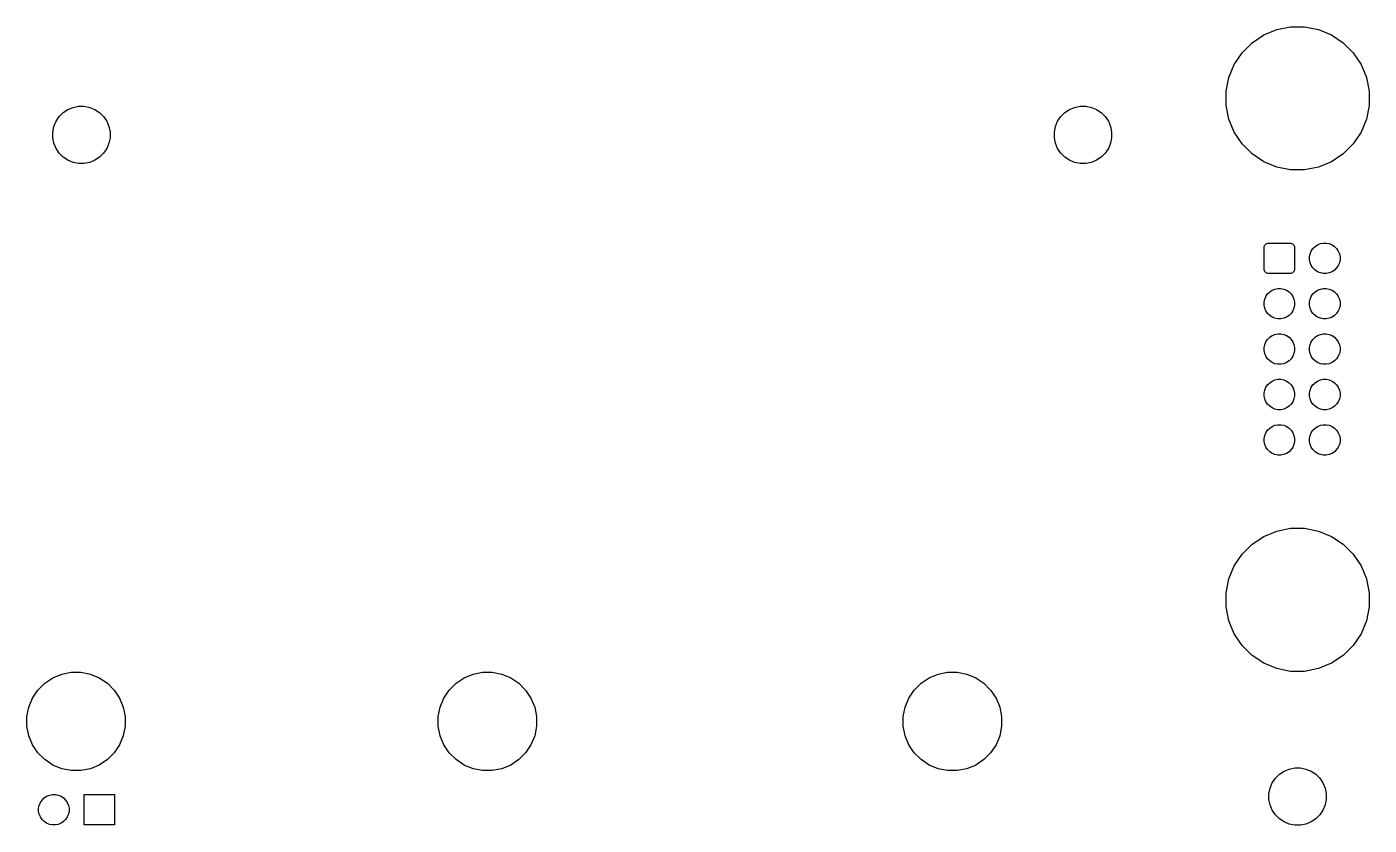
# Model space of a CAD drawing. Extents: x 52 to 127, y -189 to -26.
# Drawn here: x 52 to 127, y -70.6 to -26 of the extents above; entities that cross this region are included whole.
import ezdxf

# ---------------------------------------------------------------- set-up
doc = ezdxf.new("R2010")
doc.units = 0
doc.layers.add('BLACK', color=7, linetype='CONTINUOUS')

msp = doc.modelspace()

# ---------------------------------------------------------------- linework, layer by layer
at = {"layer": 'BLACK', "linetype": 'CONTINUOUS'}
for p, q in [((121.105, -26.4152), (121.833, -26.1137)), ((121.833, -26.1137), (122.606, -25.96)), ((122.606, -25.96), (123.394, -25.96)), ((123.394, -25.96), (124.167, -26.1137)), ((124.167, -26.1137), (124.895, -26.4152)), ((119.893, -27.4101), (120.45, -26.853)), ((120.45, -26.853), (121.105, -26.4152)), ((124.895, -26.4152), (125.55, -26.853)), ((125.55, -26.853), (126.107, -27.4101)), ((119.455, -28.0653), (119.893, -27.4101)), ((126.107, -27.4101), (126.545, -28.0653)), ((119.154, -28.7932), (119.455, -28.0653)), ((126.545, -28.0653), (126.846, -28.7932)), ((119, -29.566), (119.154, -28.7932)), ((126.846, -28.7932), (127, -29.566)), ((119, -30.354), (119, -29.566)), ((127, -29.566), (127, -30.354)), ((53.7572, -30.9801), (53.9801, -30.7572)), ((53.9801, -30.7572), (54.2421, -30.5821)), ((54.2421, -30.5821), (54.5333, -30.4615)), ((54.5333, -30.4615), (54.8424, -30.4)), ((54.8424, -30.4), (55.1576, -30.4)), ((55.1576, -30.4), (55.4667, -30.4615)), ((55.4667, -30.4615), (55.7579, -30.5821)), ((55.7579, -30.5821), (56.0199, -30.7572)), ((56.0199, -30.7572), (56.2428, -30.9801)), ((109.757, -30.9801), (109.98, -30.7572)), ((109.98, -30.7572), (110.242, -30.5821)), ((110.242, -30.5821), (110.533, -30.4615)), ((110.533, -30.4615), (110.842, -30.4)), ((110.842, -30.4), (111.158, -30.4)), ((111.158, -30.4), (111.467, -30.4615)), ((111.467, -30.4615), (111.758, -30.5821)), ((111.758, -30.5821), (112.02, -30.7572)), ((112.02, -30.7572), (112.243, -30.9801)), ((119.154, -31.1268), (119, -30.354)), ((127, -30.354), (126.846, -31.1268)), ((53.4615, -31.5333), (53.5821, -31.2421)), ((53.5821, -31.2421), (53.7572, -30.9801)), ((56.2428, -30.9801), (56.4179, -31.2421)), ((56.4179, -31.2421), (56.5385, -31.5333)), ((109.461, -31.5333), (109.582, -31.2421)), ((109.582, -31.2421), (109.757, -30.9801)), ((112.243, -30.9801), (112.418, -31.2421)), ((112.418, -31.2421), (112.539, -31.5333)), ((119.455, -31.8547), (119.154, -31.1268)), ((126.846, -31.1268), (126.545, -31.8547)), ((53.4, -31.8424), (53.4615, -31.5333)), ((53.4, -32.1576), (53.4, -31.8424)), ((53.4615, -32.4667), (53.4, -32.1576)), ((56.5385, -31.5333), (56.6, -31.8424)), ((56.6, -32.1576), (56.5385, -32.4667)), ((56.6, -31.8424), (56.6, -32.1576)), ((109.4, -31.8424), (109.461, -31.5333)), ((109.4, -32.1576), (109.4, -31.8424)), ((109.461, -32.4667), (109.4, -32.1576)), ((112.539, -31.5333), (112.6, -31.8424)), ((112.6, -32.1576), (112.539, -32.4667)), ((112.6, -31.8424), (112.6, -32.1576)), ((119.893, -32.5099), (119.455, -31.8547)), ((126.545, -31.8547), (126.107, -32.5099)), ((53.5821, -32.7579), (53.4615, -32.4667)), ((53.7572, -33.0199), (53.5821, -32.7579)), ((53.9801, -33.2428), (53.7572, -33.0199)), ((56.2428, -33.0199), (56.0199, -33.2428)), ((56.4179, -32.7579), (56.2428, -33.0199)), ((56.5385, -32.4667), (56.4179, -32.7579)), ((109.582, -32.7579), (109.461, -32.4667)), ((109.757, -33.0199), (109.582, -32.7579)), ((109.98, -33.2428), (109.757, -33.0199)), ((112.243, -33.0199), (112.02, -33.2428)), ((112.418, -32.7579), (112.243, -33.0199)), ((112.539, -32.4667), (112.418, -32.7579)), ((120.45, -33.067), (119.893, -32.5099)), ((126.107, -32.5099), (125.55, -33.067)), ((54.2421, -33.4179), (53.9801, -33.2428)), ((54.5333, -33.5385), (54.2421, -33.4179)), ((54.8424, -33.6), (54.5333, -33.5385)), ((55.1576, -33.6), (54.8424, -33.6)), ((55.4667, -33.5385), (55.1576, -33.6)), ((55.7579, -33.4179), (55.4667, -33.5385)), ((56.0199, -33.2428), (55.7579, -33.4179)), ((110.242, -33.4179), (109.98, -33.2428)), ((110.533, -33.5385), (110.242, -33.4179)), ((110.842, -33.6), (110.533, -33.5385)), ((111.158, -33.6), (110.842, -33.6)), ((111.467, -33.5385), (111.158, -33.6)), ((111.758, -33.4179), (111.467, -33.5385)), ((112.02, -33.2428), (111.758, -33.4179)), ((121.105, -33.5048), (120.45, -33.067)), ((121.833, -33.8063), (121.105, -33.5048)), ((124.895, -33.5048), (124.167, -33.8063)), ((125.55, -33.067), (124.895, -33.5048)), ((122.606, -33.96), (121.833, -33.8063)), ((123.394, -33.96), (122.606, -33.96)), ((124.167, -33.8063), (123.394, -33.96)), ((121.13, -38.3), (121.135, -38.2512)), ((121.135, -38.2512), (121.149, -38.2043)), ((121.149, -38.2043), (121.172, -38.1611)), ((121.172, -38.1611), (121.203, -38.1232)), ((121.203, -38.1232), (121.241, -38.0921)), ((121.241, -38.0921), (121.284, -38.069)), ((121.284, -38.069), (121.331, -38.0548)), ((121.331, -38.0548), (121.38, -38.05)), ((121.38, -38.05), (122.58, -38.05)), ((122.58, -38.05), (122.629, -38.0548)), ((122.629, -38.0548), (122.676, -38.069)), ((122.676, -38.069), (122.719, -38.0921)), ((122.719, -38.0921), (122.757, -38.1232)), ((122.757, -38.1232), (122.788, -38.1611)), ((122.788, -38.1611), (122.811, -38.2043)), ((122.811, -38.2043), (122.825, -38.2512)), ((122.825, -38.2512), (122.83, -38.3)), ((123.86, -38.3582), (123.978, -38.2398)), ((123.978, -38.2398), (124.117, -38.1467)), ((124.117, -38.1467), (124.272, -38.0827)), ((124.272, -38.0827), (124.436, -38.05)), ((124.436, -38.05), (124.604, -38.05)), ((124.604, -38.05), (124.768, -38.0827)), ((124.768, -38.0827), (124.923, -38.1467)), ((124.923, -38.1467), (125.062, -38.2398)), ((125.062, -38.2398), (125.18, -38.3582)), ((121.13, -39.5), (121.13, -38.3)), ((122.83, -38.3), (122.83, -39.5)), ((123.67, -38.8163), (123.703, -38.6521)), ((123.67, -38.9837), (123.67, -38.8163)), ((123.703, -39.1479), (123.67, -38.9837)), ((123.703, -38.6521), (123.767, -38.4974)), ((123.767, -38.4974), (123.86, -38.3582)), ((125.18, -38.3582), (125.273, -38.4974)), ((125.273, -38.4974), (125.337, -38.6521)), ((125.337, -38.6521), (125.37, -38.8163)), ((125.37, -38.9837), (125.337, -39.1479)), ((125.37, -38.8163), (125.37, -38.9837)), ((121.135, -39.5488), (121.13, -39.5)), ((121.149, -39.5957), (121.135, -39.5488)), ((121.172, -39.6389), (121.149, -39.5957)), ((121.203, -39.6768), (121.172, -39.6389)), ((121.241, -39.7079), (121.203, -39.6768)), ((121.284, -39.731), (121.241, -39.7079)), ((121.331, -39.7452), (121.284, -39.731)), ((121.38, -39.75), (121.331, -39.7452)), ((122.58, -39.75), (121.38, -39.75)), ((122.629, -39.7452), (122.58, -39.75)), ((122.676, -39.731), (122.629, -39.7452)), ((122.719, -39.7079), (122.676, -39.731)), ((122.757, -39.6768), (122.719, -39.7079)), ((122.788, -39.6389), (122.757, -39.6768)), ((122.811, -39.5957), (122.788, -39.6389)), ((122.825, -39.5488), (122.811, -39.5957)), ((122.83, -39.5), (122.825, -39.5488)), ((123.767, -39.3026), (123.703, -39.1479)), ((123.86, -39.4418), (123.767, -39.3026)), ((123.978, -39.5602), (123.86, -39.4418)), ((124.117, -39.6533), (123.978, -39.5602)), ((124.272, -39.7173), (124.117, -39.6533)), ((124.436, -39.75), (124.272, -39.7173)), ((124.604, -39.75), (124.436, -39.75)), ((124.768, -39.7173), (124.604, -39.75)), ((124.923, -39.6533), (124.768, -39.7173)), ((125.062, -39.5602), (124.923, -39.6533)), ((125.18, -39.4418), (125.062, -39.5602)), ((125.273, -39.3026), (125.18, -39.4418)), ((125.337, -39.1479), (125.273, -39.3026)), ((121.13, -41.3563), (121.163, -41.1921)), ((121.163, -41.1921), (121.227, -41.0374)), ((121.227, -41.0374), (121.32, -40.8982)), ((121.32, -40.8982), (121.438, -40.7798)), ((121.438, -40.7798), (121.577, -40.6867)), ((121.577, -40.6867), (121.732, -40.6227)), ((121.732, -40.6227), (121.896, -40.59)), ((121.896, -40.59), (122.064, -40.59)), ((122.064, -40.59), (122.228, -40.6227)), ((122.228, -40.6227), (122.383, -40.6867)), ((122.383, -40.6867), (122.522, -40.7798)), ((122.522, -40.7798), (122.64, -40.8982)), ((122.64, -40.8982), (122.733, -41.0374)), ((122.733, -41.0374), (122.797, -41.1921)), ((122.797, -41.1921), (122.83, -41.3563)), ((123.67, -41.3563), (123.703, -41.1921)), ((123.703, -41.1921), (123.767, -41.0374)), ((123.767, -41.0374), (123.86, -40.8982)), ((123.86, -40.8982), (123.978, -40.7798)), ((123.978, -40.7798), (124.117, -40.6867)), ((124.117, -40.6867), (124.272, -40.6227)), ((124.272, -40.6227), (124.436, -40.59)), ((124.436, -40.59), (124.604, -40.59)), ((124.604, -40.59), (124.768, -40.6227)), ((124.768, -40.6227), (124.923, -40.6867)), ((124.923, -40.6867), (125.062, -40.7798)), ((125.062, -40.7798), (125.18, -40.8982)), ((125.18, -40.8982), (125.273, -41.0374)), ((125.273, -41.0374), (125.337, -41.1921)), ((125.337, -41.1921), (125.37, -41.3563)), ((121.13, -41.5237), (121.13, -41.3563)), ((121.163, -41.6879), (121.13, -41.5237)), ((121.227, -41.8426), (121.163, -41.6879)), ((121.32, -41.9818), (121.227, -41.8426)), ((121.438, -42.1002), (121.32, -41.9818)), ((122.64, -41.9818), (122.522, -42.1002)), ((122.733, -41.8426), (122.64, -41.9818)), ((122.797, -41.6879), (122.733, -41.8426)), ((122.83, -41.5237), (122.797, -41.6879)), ((122.83, -41.3563), (122.83, -41.5237)), ((123.67, -41.5237), (123.67, -41.3563)), ((123.703, -41.6879), (123.67, -41.5237)), ((123.767, -41.8426), (123.703, -41.6879)), ((123.86, -41.9818), (123.767, -41.8426)), ((123.978, -42.1002), (123.86, -41.9818)), ((125.18, -41.9818), (125.062, -42.1002)), ((125.273, -41.8426), (125.18, -41.9818)), ((125.337, -41.6879), (125.273, -41.8426)), ((125.37, -41.5237), (125.337, -41.6879)), ((125.37, -41.3563), (125.37, -41.5237)), ((121.577, -42.1933), (121.438, -42.1002)), ((121.732, -42.2573), (121.577, -42.1933)), ((121.896, -42.29), (121.732, -42.2573)), ((122.064, -42.29), (121.896, -42.29)), ((122.228, -42.2573), (122.064, -42.29)), ((122.383, -42.1933), (122.228, -42.2573)), ((122.522, -42.1002), (122.383, -42.1933)), ((124.117, -42.1933), (123.978, -42.1002)), ((124.272, -42.2573), (124.117, -42.1933)), ((124.436, -42.29), (124.272, -42.2573)), ((124.604, -42.29), (124.436, -42.29)), ((124.768, -42.2573), (124.604, -42.29)), ((124.923, -42.1933), (124.768, -42.2573)), ((125.062, -42.1002), (124.923, -42.1933)), ((121.227, -43.5774), (121.32, -43.4382)), ((121.32, -43.4382), (121.438, -43.3198)), ((121.438, -43.3198), (121.577, -43.2267)), ((121.577, -43.2267), (121.732, -43.1627)), ((121.732, -43.1627), (121.896, -43.13)), ((121.896, -43.13), (122.064, -43.13)), ((122.064, -43.13), (122.228, -43.1627)), ((122.228, -43.1627), (122.383, -43.2267)), ((122.383, -43.2267), (122.522, -43.3198)), ((122.522, -43.3198), (122.64, -43.4382)), ((122.64, -43.4382), (122.733, -43.5774)), ((123.767, -43.5774), (123.86, -43.4382)), ((123.86, -43.4382), (123.978, -43.3198)), ((123.978, -43.3198), (124.117, -43.2267)), ((124.117, -43.2267), (124.272, -43.1627)), ((124.272, -43.1627), (124.436, -43.13)), ((124.436, -43.13), (124.604, -43.13)), ((124.604, -43.13), (124.768, -43.1627)), ((124.768, -43.1627), (124.923, -43.2267)), ((124.923, -43.2267), (125.062, -43.3198)), ((125.062, -43.3198), (125.18, -43.4382)), ((125.18, -43.4382), (125.273, -43.5774)), ((121.13, -43.8963), (121.163, -43.7321)), ((121.13, -44.0637), (121.13, -43.8963)), ((121.163, -44.2279), (121.13, -44.0637)), ((121.163, -43.7321), (121.227, -43.5774)), ((121.227, -44.3826), (121.163, -44.2279)), ((122.733, -43.5774), (122.797, -43.7321)), ((122.797, -44.2279), (122.733, -44.3826)), ((122.797, -43.7321), (122.83, -43.8963)), ((122.83, -44.0637), (122.797, -44.2279)), ((122.83, -43.8963), (122.83, -44.0637)), ((123.67, -43.8963), (123.703, -43.7321)), ((123.67, -44.0637), (123.67, -43.8963)), ((123.703, -44.2279), (123.67, -44.0637)), ((123.703, -43.7321), (123.767, -43.5774)), ((123.767, -44.3826), (123.703, -44.2279)), ((125.273, -43.5774), (125.337, -43.7321)), ((125.337, -44.2279), (125.273, -44.3826)), ((125.337, -43.7321), (125.37, -43.8963)), ((125.37, -44.0637), (125.337, -44.2279)), ((125.37, -43.8963), (125.37, -44.0637)), ((121.32, -44.5218), (121.227, -44.3826)), ((121.438, -44.6402), (121.32, -44.5218)), ((121.577, -44.7333), (121.438, -44.6402)), ((121.732, -44.7973), (121.577, -44.7333)), ((121.896, -44.83), (121.732, -44.7973)), ((122.064, -44.83), (121.896, -44.83)), ((122.228, -44.7973), (122.064, -44.83)), ((122.383, -44.7333), (122.228, -44.7973)), ((122.522, -44.6402), (122.383, -44.7333)), ((122.64, -44.5218), (122.522, -44.6402)), ((122.733, -44.3826), (122.64, -44.5218)), ((123.86, -44.5218), (123.767, -44.3826)), ((123.978, -44.6402), (123.86, -44.5218)), ((124.117, -44.7333), (123.978, -44.6402)), ((124.272, -44.7973), (124.117, -44.7333)), ((124.436, -44.83), (124.272, -44.7973)), ((124.604, -44.83), (124.436, -44.83)), ((124.768, -44.7973), (124.604, -44.83)), ((124.923, -44.7333), (124.768, -44.7973)), ((125.062, -44.6402), (124.923, -44.7333)), ((125.18, -44.5218), (125.062, -44.6402)), ((125.273, -44.3826), (125.18, -44.5218)), ((121.438, -45.8598), (121.577, -45.7667)), ((121.577, -45.7667), (121.732, -45.7027)), ((121.732, -45.7027), (121.896, -45.67)), ((121.896, -45.67), (122.064, -45.67)), ((122.064, -45.67), (122.228, -45.7027)), ((122.228, -45.7027), (122.383, -45.7667)), ((122.383, -45.7667), (122.522, -45.8598)), ((123.978, -45.8598), (124.117, -45.7667)), ((124.117, -45.7667), (124.272, -45.7027)), ((124.272, -45.7027), (124.436, -45.67)), ((124.436, -45.67), (124.604, -45.67)), ((124.604, -45.67), (124.768, -45.7027)), ((124.768, -45.7027), (124.923, -45.7667)), ((124.923, -45.7667), (125.062, -45.8598)), ((121.13, -46.4363), (121.163, -46.2721)), ((121.13, -46.6037), (121.13, -46.4363)), ((121.163, -46.2721), (121.227, -46.1174)), ((121.227, -46.1174), (121.32, -45.9782)), ((121.32, -45.9782), (121.438, -45.8598)), ((122.522, -45.8598), (122.64, -45.9782)), ((122.64, -45.9782), (122.733, -46.1174)), ((122.733, -46.1174), (122.797, -46.2721)), ((122.797, -46.2721), (122.83, -46.4363)), ((122.83, -46.4363), (122.83, -46.6037)), ((123.67, -46.4363), (123.703, -46.2721)), ((123.67, -46.6037), (123.67, -46.4363)), ((123.703, -46.2721), (123.767, -46.1174)), ((123.767, -46.1174), (123.86, -45.9782)), ((123.86, -45.9782), (123.978, -45.8598)), ((125.062, -45.8598), (125.18, -45.9782)), ((125.18, -45.9782), (125.273, -46.1174)), ((125.273, -46.1174), (125.337, -46.2721)), ((125.337, -46.2721), (125.37, -46.4363)), ((125.37, -46.4363), (125.37, -46.6037)), ((121.163, -46.7679), (121.13, -46.6037)), ((121.227, -46.9226), (121.163, -46.7679)), ((121.32, -47.0618), (121.227, -46.9226)), ((121.438, -47.1802), (121.32, -47.0618)), ((121.577, -47.2733), (121.438, -47.1802)), ((121.732, -47.3373), (121.577, -47.2733)), ((122.383, -47.2733), (122.228, -47.3373)), ((122.522, -47.1802), (122.383, -47.2733)), ((122.64, -47.0618), (122.522, -47.1802)), ((122.733, -46.9226), (122.64, -47.0618)), ((122.797, -46.7679), (122.733, -46.9226)), ((122.83, -46.6037), (122.797, -46.7679)), ((123.703, -46.7679), (123.67, -46.6037)), ((123.767, -46.9226), (123.703, -46.7679)), ((123.86, -47.0618), (123.767, -46.9226)), ((123.978, -47.1802), (123.86, -47.0618)), ((124.117, -47.2733), (123.978, -47.1802)), ((124.272, -47.3373), (124.117, -47.2733)), ((124.923, -47.2733), (124.768, -47.3373)), ((125.062, -47.1802), (124.923, -47.2733)), ((125.18, -47.0618), (125.062, -47.1802)), ((125.273, -46.9226), (125.18, -47.0618)), ((125.337, -46.7679), (125.273, -46.9226)), ((125.37, -46.6037), (125.337, -46.7679)), ((121.896, -47.37), (121.732, -47.3373)), ((122.064, -47.37), (121.896, -47.37)), ((122.228, -47.3373), (122.064, -47.37)), ((124.436, -47.37), (124.272, -47.3373)), ((124.604, -47.37), (124.436, -47.37)), ((124.768, -47.3373), (124.604, -47.37)), ((121.163, -48.8121), (121.227, -48.6574)), ((121.227, -48.6574), (121.32, -48.5182)), ((121.32, -48.5182), (121.438, -48.3998)), ((121.438, -48.3998), (121.577, -48.3067)), ((121.577, -48.3067), (121.732, -48.2427)), ((121.732, -48.2427), (121.896, -48.21)), ((121.896, -48.21), (122.064, -48.21)), ((122.064, -48.21), (122.228, -48.2427)), ((122.228, -48.2427), (122.383, -48.3067)), ((122.383, -48.3067), (122.522, -48.3998)), ((122.522, -48.3998), (122.64, -48.5182)), ((122.64, -48.5182), (122.733, -48.6574)), ((122.733, -48.6574), (122.797, -48.8121)), ((123.703, -48.8121), (123.767, -48.6574)), ((123.767, -48.6574), (123.86, -48.5182)), ((123.86, -48.5182), (123.978, -48.3998)), ((123.978, -48.3998), (124.117, -48.3067)), ((124.117, -48.3067), (124.272, -48.2427)), ((124.272, -48.2427), (124.436, -48.21)), ((124.436, -48.21), (124.604, -48.21)), ((124.604, -48.21), (124.768, -48.2427)), ((124.768, -48.2427), (124.923, -48.3067)), ((124.923, -48.3067), (125.062, -48.3998)), ((125.062, -48.3998), (125.18, -48.5182)), ((125.18, -48.5182), (125.273, -48.6574)), ((125.273, -48.6574), (125.337, -48.8121)), ((121.13, -48.9763), (121.163, -48.8121)), ((121.13, -49.1437), (121.13, -48.9763)), ((121.163, -49.3079), (121.13, -49.1437)), ((121.227, -49.4626), (121.163, -49.3079)), ((121.32, -49.6018), (121.227, -49.4626)), ((122.733, -49.4626), (122.64, -49.6018)), ((122.797, -49.3079), (122.733, -49.4626)), ((122.797, -48.8121), (122.83, -48.9763)), ((122.83, -49.1437), (122.797, -49.3079)), ((122.83, -48.9763), (122.83, -49.1437)), ((123.67, -48.9763), (123.703, -48.8121)), ((123.67, -49.1437), (123.67, -48.9763)), ((123.703, -49.3079), (123.67, -49.1437)), ((123.767, -49.4626), (123.703, -49.3079)), ((123.86, -49.6018), (123.767, -49.4626)), ((125.273, -49.4626), (125.18, -49.6018)), ((125.337, -49.3079), (125.273, -49.4626)), ((125.337, -48.8121), (125.37, -48.9763)), ((125.37, -49.1437), (125.337, -49.3079)), ((125.37, -48.9763), (125.37, -49.1437)), ((121.438, -49.7202), (121.32, -49.6018)), ((121.577, -49.8133), (121.438, -49.7202)), ((121.732, -49.8773), (121.577, -49.8133)), ((121.896, -49.91), (121.732, -49.8773)), ((122.064, -49.91), (121.896, -49.91)), ((122.228, -49.8773), (122.064, -49.91)), ((122.383, -49.8133), (122.228, -49.8773)), ((122.522, -49.7202), (122.383, -49.8133)), ((122.64, -49.6018), (122.522, -49.7202)), ((123.978, -49.7202), (123.86, -49.6018)), ((124.117, -49.8133), (123.978, -49.7202)), ((124.272, -49.8773), (124.117, -49.8133)), ((124.436, -49.91), (124.272, -49.8773)), ((124.604, -49.91), (124.436, -49.91)), ((124.768, -49.8773), (124.604, -49.91)), ((124.923, -49.8133), (124.768, -49.8773)), ((125.062, -49.7202), (124.923, -49.8133)), ((125.18, -49.6018), (125.062, -49.7202)), ((121.833, -54.1537), (122.606, -54)), ((122.606, -54), (123.394, -54)), ((123.394, -54), (124.167, -54.1537)), ((120.45, -54.893), (121.105, -54.4552)), ((121.105, -54.4552), (121.833, -54.1537)), ((124.167, -54.1537), (124.895, -54.4552)), ((124.895, -54.4552), (125.55, -54.893)), ((119.455, -56.1053), (119.893, -55.4501)), ((119.893, -55.4501), (120.45, -54.893)), ((125.55, -54.893), (126.107, -55.4501)), ((126.107, -55.4501), (126.545, -56.1053)), ((119.154, -56.8332), (119.455, -56.1053)), ((126.545, -56.1053), (126.846, -56.8332)), ((119, -57.606), (119.154, -56.8332)), ((126.846, -56.8332), (127, -57.606)), ((119, -58.394), (119, -57.606)), ((127, -57.606), (127, -58.394)), ((119.154, -59.1668), (119, -58.394)), ((127, -58.394), (126.846, -59.1668)), ((119.455, -59.8947), (119.154, -59.1668)), ((126.846, -59.1668), (126.545, -59.8947)), ((119.893, -60.5499), (119.455, -59.8947)), ((126.545, -59.8947), (126.107, -60.5499)), ((120.45, -61.107), (119.893, -60.5499)), ((126.107, -60.5499), (125.55, -61.107)), ((121.105, -61.5448), (120.45, -61.107)), ((125.55, -61.107), (124.895, -61.5448)), ((53.3974, -62.363), (53.8979, -62.1557)), ((53.8979, -62.1557), (54.4291, -62.05)), ((54.4291, -62.05), (54.9709, -62.05)), ((54.9709, -62.05), (55.5021, -62.1557)), ((55.5021, -62.1557), (56.0026, -62.363)), ((76.3974, -62.363), (76.8979, -62.1557)), ((76.8979, -62.1557), (77.4291, -62.05)), ((77.4291, -62.05), (77.9709, -62.05)), ((77.9709, -62.05), (78.5021, -62.1557)), ((78.5021, -62.1557), (79.0026, -62.363)), ((102.397, -62.363), (102.898, -62.1557)), ((102.898, -62.1557), (103.429, -62.05)), ((103.429, -62.05), (103.971, -62.05)), ((103.971, -62.05), (104.502, -62.1557)), ((104.502, -62.1557), (105.003, -62.363)), ((121.833, -61.8463), (121.105, -61.5448)), ((122.606, -62), (121.833, -61.8463)), ((123.394, -62), (122.606, -62)), ((124.167, -61.8463), (123.394, -62)), ((124.895, -61.5448), (124.167, -61.8463)), ((52.5639, -63.047), (52.947, -62.6639)), ((52.947, -62.6639), (53.3974, -62.363)), ((56.0026, -62.363), (56.453, -62.6639)), ((56.453, -62.6639), (56.8361, -63.047)), ((75.5639, -63.047), (75.947, -62.6639)), ((75.947, -62.6639), (76.3974, -62.363)), ((79.0026, -62.363), (79.453, -62.6639)), ((79.453, -62.6639), (79.8361, -63.047)), ((101.564, -63.047), (101.947, -62.6639)), ((101.947, -62.6639), (102.397, -62.363)), ((105.003, -62.363), (105.453, -62.6639)), ((105.453, -62.6639), (105.836, -63.047)), ((52.0557, -63.9979), (52.263, -63.4974)), ((52.263, -63.4974), (52.5639, -63.047)), ((56.8361, -63.047), (57.137, -63.4974)), ((57.137, -63.4974), (57.3443, -63.9979)), ((75.0557, -63.9979), (75.263, -63.4974)), ((75.263, -63.4974), (75.5639, -63.047)), ((79.8361, -63.047), (80.137, -63.4974)), ((80.137, -63.4974), (80.3443, -63.9979)), ((101.056, -63.9979), (101.263, -63.4974)), ((101.263, -63.4974), (101.564, -63.047)), ((105.836, -63.047), (106.137, -63.4974)), ((106.137, -63.4974), (106.344, -63.9979)), ((51.95, -64.5291), (52.0557, -63.9979)), ((51.95, -65.0709), (51.95, -64.5291)), ((57.3443, -63.9979), (57.45, -64.5291)), ((57.45, -64.5291), (57.45, -65.0709)), ((74.95, -64.5291), (75.0557, -63.9979)), ((74.95, -65.0709), (74.95, -64.5291)), ((80.3443, -63.9979), (80.45, -64.5291)), ((80.45, -64.5291), (80.45, -65.0709)), ((100.95, -64.5291), (101.056, -63.9979)), ((100.95, -65.0709), (100.95, -64.5291)), ((106.344, -63.9979), (106.45, -64.5291)), ((106.45, -64.5291), (106.45, -65.0709)), ((52.0557, -65.6021), (51.95, -65.0709)), ((57.45, -65.0709), (57.3443, -65.6021)), ((75.0557, -65.6021), (74.95, -65.0709)), ((80.45, -65.0709), (80.3443, -65.6021)), ((101.056, -65.6021), (100.95, -65.0709)), ((106.45, -65.0709), (106.344, -65.6021)), ((52.263, -66.1026), (52.0557, -65.6021)), ((57.3443, -65.6021), (57.137, -66.1026)), ((75.263, -66.1026), (75.0557, -65.6021)), ((80.3443, -65.6021), (80.137, -66.1026)), ((101.263, -66.1026), (101.056, -65.6021)), ((106.344, -65.6021), (106.137, -66.1026)), ((52.5639, -66.553), (52.263, -66.1026)), ((52.947, -66.9361), (52.5639, -66.553)), ((56.8361, -66.553), (56.453, -66.9361)), ((57.137, -66.1026), (56.8361, -66.553)), ((75.5639, -66.553), (75.263, -66.1026)), ((75.947, -66.9361), (75.5639, -66.553)), ((79.8361, -66.553), (79.453, -66.9361)), ((80.137, -66.1026), (79.8361, -66.553)), ((101.564, -66.553), (101.263, -66.1026)), ((101.947, -66.9361), (101.564, -66.553)), ((105.836, -66.553), (105.453, -66.9361)), ((106.137, -66.1026), (105.836, -66.553)), ((53.3974, -67.237), (52.947, -66.9361)), ((53.8979, -67.4443), (53.3974, -67.237)), ((54.4291, -67.55), (53.8979, -67.4443)), ((55.5021, -67.4443), (54.9709, -67.55)), ((56.0026, -67.237), (55.5021, -67.4443)), ((56.453, -66.9361), (56.0026, -67.237)), ((76.3974, -67.237), (75.947, -66.9361)), ((76.8979, -67.4443), (76.3974, -67.237)), ((77.4291, -67.55), (76.8979, -67.4443)), ((78.5021, -67.4443), (77.9709, -67.55)), ((79.0026, -67.237), (78.5021, -67.4443)), ((79.453, -66.9361), (79.0026, -67.237)), ((102.397, -67.237), (101.947, -66.9361)), ((102.898, -67.4443), (102.397, -67.237)), ((103.429, -67.55), (102.898, -67.4443)), ((104.502, -67.4443), (103.971, -67.55)), ((105.003, -67.237), (104.502, -67.4443)), ((105.453, -66.9361), (105.003, -67.237)), ((122.242, -67.5821), (122.533, -67.4615)), ((122.533, -67.4615), (122.842, -67.4)), ((122.842, -67.4), (123.158, -67.4)), ((123.158, -67.4), (123.467, -67.4615)), ((123.467, -67.4615), (123.758, -67.5821)), ((54.9709, -67.55), (54.4291, -67.55)), ((77.9709, -67.55), (77.4291, -67.55)), ((103.971, -67.55), (103.429, -67.55)), ((121.461, -68.5333), (121.582, -68.2421)), ((121.582, -68.2421), (121.757, -67.9801)), ((121.757, -67.9801), (121.98, -67.7572)), ((121.98, -67.7572), (122.242, -67.5821)), ((123.758, -67.5821), (124.02, -67.7572)), ((124.02, -67.7572), (124.243, -67.9801)), ((124.243, -67.9801), (124.418, -68.2421)), ((124.418, -68.2421), (124.539, -68.5333)), ((52.9182, -69.0798), (53.0574, -68.9867)), ((53.0574, -68.9867), (53.2121, -68.9227)), ((53.2121, -68.9227), (53.3763, -68.89)), ((53.3763, -68.89), (53.5437, -68.89)), ((53.5437, -68.89), (53.7079, -68.9227)), ((53.7079, -68.9227), (53.8626, -68.9867)), ((53.8626, -68.9867), (54.0018, -69.0798)), ((55.15, -70.59), (55.15, -68.89)), ((55.15, -68.89), (56.85, -68.89)), ((56.85, -68.89), (56.85, -70.59)), ((121.4, -68.8424), (121.461, -68.5333)), ((121.4, -69.1576), (121.4, -68.8424)), ((124.539, -68.5333), (124.6, -68.8424)), ((124.6, -68.8424), (124.6, -69.1576)), ((52.61, -69.6563), (52.6427, -69.4921)), ((52.61, -69.8237), (52.61, -69.6563)), ((52.6427, -69.4921), (52.7067, -69.3374)), ((52.7067, -69.3374), (52.7998, -69.1982)), ((52.7998, -69.1982), (52.9182, -69.0798)), ((54.0018, -69.0798), (54.1202, -69.1982)), ((54.1202, -69.1982), (54.2133, -69.3374)), ((54.2133, -69.3374), (54.2773, -69.4921)), ((54.2773, -69.4921), (54.31, -69.6563)), ((54.31, -69.6563), (54.31, -69.8237)), ((121.461, -69.4667), (121.4, -69.1576)), ((121.582, -69.7579), (121.461, -69.4667)), ((121.757, -70.0199), (121.582, -69.7579)), ((124.418, -69.7579), (124.243, -70.0199)), ((124.539, -69.4667), (124.418, -69.7579)), ((124.6, -69.1576), (124.539, -69.4667)), ((52.6427, -69.9879), (52.61, -69.8237)), ((52.7067, -70.1426), (52.6427, -69.9879)), ((52.7998, -70.2818), (52.7067, -70.1426)), ((52.9182, -70.4002), (52.7998, -70.2818)), ((53.0574, -70.4933), (52.9182, -70.4002)), ((53.2121, -70.5573), (53.0574, -70.4933)), ((53.8626, -70.4933), (53.7079, -70.5573)), ((54.0018, -70.4002), (53.8626, -70.4933)), ((54.1202, -70.2818), (54.0018, -70.4002)), ((54.2133, -70.1426), (54.1202, -70.2818)), ((54.2773, -69.9879), (54.2133, -70.1426)), ((54.31, -69.8237), (54.2773, -69.9879)), ((121.98, -70.2428), (121.757, -70.0199)), ((122.242, -70.4179), (121.98, -70.2428)), ((122.533, -70.5385), (122.242, -70.4179)), ((122.842, -70.6), (122.533, -70.5385)), ((123.467, -70.5385), (123.158, -70.6)), ((123.758, -70.4179), (123.467, -70.5385)), ((124.02, -70.2428), (123.758, -70.4179)), ((124.243, -70.0199), (124.02, -70.2428)), ((53.3763, -70.59), (53.2121, -70.5573)), ((53.5437, -70.59), (53.3763, -70.59)), ((53.7079, -70.5573), (53.5437, -70.59)), ((56.85, -70.59), (55.15, -70.59)), ((123.158, -70.6), (122.842, -70.6))]:
    msp.add_line(p, q, dxfattribs=at)

doc.saveas('drawing.dxf')
